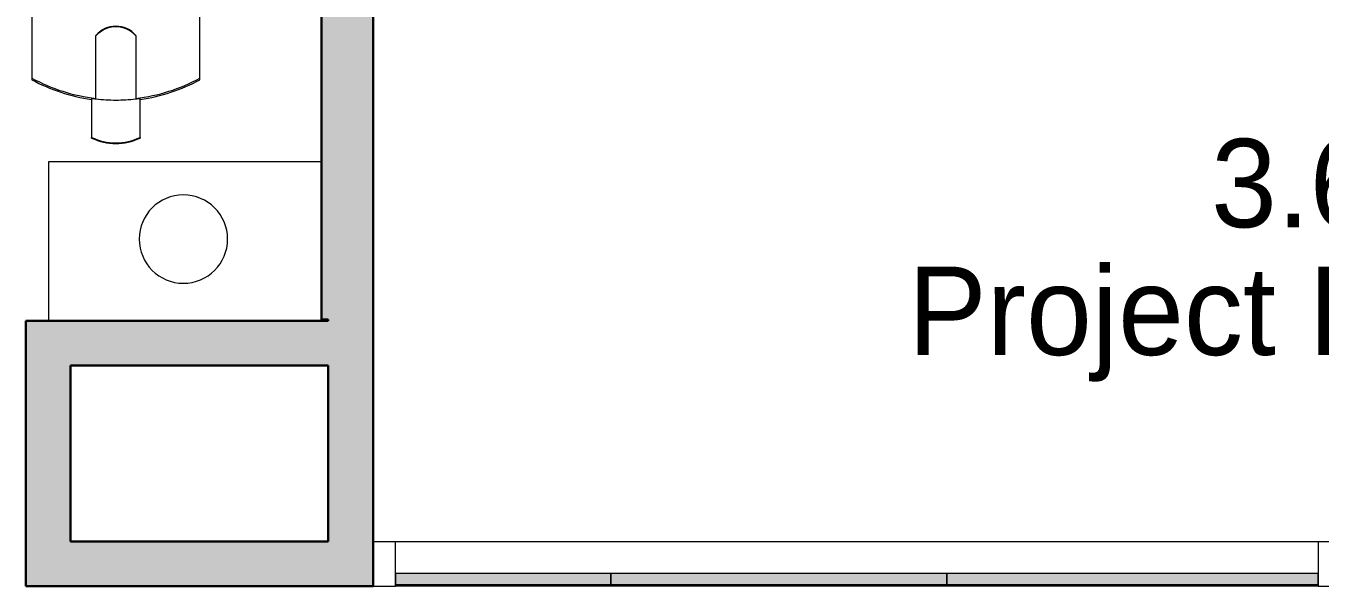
# Model space of a CAD drawing. Header units: millimetres. Extents: x 155927 to 317870, y -36033 to 97293.
# Drawn here: x 168600 to 171528, y 15108 to 16375 of the extents above; entities that cross this region are included whole.
import ezdxf

# ---------------------------------------------------------------- set-up
doc = ezdxf.new("R2010")
doc.units = ezdxf.units.MM
doc.header["$MEASUREMENT"] = 0
for name, color, linetype, lineweight in [('A-AREA-IDEN', 7, 'CONTINUOUS', 9), ('A-GLAZ-CURT', 7, 'CONTINUOUS', 9), ('A-GLAZ-CWMG', 7, 'CONTINUOUS', 9), ('A-WALL-PATT', 7, 'CONTINUOUS', 9), ('I-FURN', 8, 'CONTINUOUS', 9), ('I-WALL', 7, 'CONTINUOUS', 9)]:
    doc.layers.add(name, color=color, linetype=linetype, lineweight=lineweight)
doc.styles.add('Century Gothic', font='GOTHIC.TTF', dxfattribs={"height": 200})

msp = doc.modelspace()

# ---------------------------------------------------------------- hatches: boundary and pattern name
at = {"layer": 'A-GLAZ-CURT'}
for points in [[(169923.2, 15111.1), (169923.2, 15136.1), (169435.8, 15136.1), (169435.8, 15111.1), (169706.3, 15111.1)], [(170683.2, 15111.1), (170683.2, 15136.1), (169923.2, 15136.1), (169923.2, 15111.1)], [(171523.8, 15111.1), (171523.8, 15136.1), (170683.2, 15136.1), (170683.2, 15111.1), (170909.2, 15111.1)]]:
    msp.add_hatch(color=256, dxfattribs=at).paths.add_polyline_path(points, flags=0)
at = {"layer": 'A-WALL-PATT'}
for points in [[(169385.8, 15107.6), (169385.8, 21005.6), (169283.8, 21005.6), (169283.8, 15107.6)], [(169268.8, 15710.6), (169283.8, 15710.6), (169283.8, 20990.6), (169268.8, 20990.6), (169268.8, 15891.6)], [(168700.8, 15606.6), (169283.8, 15606.6), (169283.8, 15707.6), (168599.8, 15707.6), (168599.8, 15606.6)], [(168700.8, 15208.6), (168700.8, 15606.6), (168599.8, 15606.6), (168599.8, 15208.6)], [(169283.8, 15107.6), (169283.8, 15208.6), (168599.8, 15208.6), (168599.8, 15107.6)]]:
    msp.add_hatch(color=256, dxfattribs=at).paths.add_polyline_path(points, flags=0)

# ---------------------------------------------------------------- linework, layer by layer
at = {"layer": 'A-GLAZ-CURT', "lineweight": 20}
for p, q in [((169923.2, 15136.1), (169435.8, 15136.1)), ((169435.8, 15136.1), (169435.8, 15111.1)), ((169435.8, 15111.1), (169923.2, 15111.1)), ((169923.2, 15111.1), (169923.2, 15136.1)), ((170683.2, 15136.1), (169923.2, 15136.1)), ((169923.2, 15136.1), (169923.2, 15111.1)), ((169923.2, 15111.1), (170683.2, 15111.1)), ((170683.2, 15111.1), (170683.2, 15136.1)), ((171523.8, 15136.1), (170683.2, 15136.1)), ((170683.2, 15136.1), (170683.2, 15111.1)), ((170683.2, 15111.1), (171523.8, 15111.1)), ((171523.8, 15111.1), (171523.8, 15136.1))]:
    msp.add_line(p, q, dxfattribs=at)
at = {"layer": 'A-GLAZ-CWMG', "lineweight": 20}
for p, q in [((169435.8, 15207.6), (169385.8, 15207.6)), ((169385.8, 15207.6), (169385.8, 15107.6)), ((169435.8, 15107.6), (169435.8, 15207.6)), ((169385.8, 15107.6), (169435.8, 15107.6))]:
    msp.add_line(p, q, dxfattribs=at)
at = {"layer": 'A-GLAZ-CWMG'}
for p, q in [((169923.2, 15207.6), (169435.8, 15207.6)), ((170683.2, 15207.6), (169923.2, 15207.6)), ((171523.8, 15207.6), (170683.2, 15207.6)), ((169923.2, 15107.6), (169435.8, 15107.6)), ((170683.2, 15107.6), (169923.2, 15107.6)), ((171523.8, 15107.6), (170683.2, 15107.6))]:
    msp.add_line(p, q, dxfattribs=at)
at = {"layer": 'A-GLAZ-CWMG', "lineweight": 20, "extrusion": (0, 0, -1)}
for p, q in [((171573.8, 15207.6), (171523.8, 15207.6)), ((171523.8, 15207.6), (171523.8, 15107.6)), ((171523.8, 15107.6), (171573.8, 15107.6))]:
    msp.add_line(p, q, dxfattribs=at)
at = {"layer": 'I-FURN'}
for p, q in [((168613.4, 16441.3), (168613.4, 16256.7)), ((168993.4, 16256.7), (168993.4, 16441.3)), ((168758.4, 16211), (168758.4, 16353.3)), ((168848.4, 16353.3), (168848.4, 16211)), ((168613.4, 16256.7), (168613.4, 16253.1)), ((168993.4, 16253.1), (168993.4, 16256.7)), ((168748.4, 16211), (168748.4, 16122.8)), ((168758.4, 16209.7), (168758.4, 16211)), ((168848.4, 16211), (168848.4, 16209.7)), ((168858.4, 16122.8), (168858.4, 16211)), ((168748.4, 16121.2), (168748.4, 16122.8)), ((168858.4, 16122.8), (168858.4, 16121.2)), ((168651.2, 16067.7), (168651.2, 15707.6)), ((169268.8, 16067.7), (168651.2, 16067.7)), ((169281.2, 15707.6), (169281.2, 15710.6))]:
    msp.add_line(p, q, dxfattribs=at)
for start, end in [(90, 270), (270, 90)]:
    msp.add_arc((168956.2, 15892.6), 100, start, end, dxfattribs=at)
for centre, major_axis, start_param, end_param in [((168803.4, 16318.5), (57.7, 0), 0.675679, 2.465914), ((168803.4, 16317.2), (57.7, 0), 0.675679, 2.465914), ((168803.4, 16581.3), (386, 0), 4.197742, 4.595543), ((168803.4, 16577.7), (386, 0), 4.197742, 4.569201), ((168803.4, 16581.3), (386, 0), 4.829235, 5.227036), ((168803.4, 16577.7), (386, 0), 4.855577, 5.227036), ((168803.4, 16580), (386, 0), 4.569415, 4.595543), ((168803.4, 16580), (386, 0), 4.595543, 4.712389), ((168803.4, 16580), (386, 0), 4.595543, 4.829235), ((168803.4, 16580), (386, 0), 4.712389, 4.829235), ((168803.4, 16580), (386, 0), 4.829235, 4.855363), ((168803.4, 16232.3), (126.1, 0), 4.260873, 5.163905), ((168803.4, 16230.8), (126.1, 0), 4.260873, 5.163905)]:
    msp.add_ellipse(centre, major_axis=major_axis, ratio=0.965926, start_param=start_param, end_param=end_param, dxfattribs=at)
at = {"layer": 'I-WALL', "lineweight": 30}
for p, q in [((169385.8, 15107.6), (169385.8, 21005.6)), ((169268.8, 20990.6), (169268.8, 15710.6)), ((169283.8, 15707.6), (168599.8, 15707.6)), ((168599.8, 15707.6), (168599.8, 15606.6)), ((169268.8, 15710.6), (169283.8, 15710.6)), ((169283.8, 15710.6), (169283.8, 15707.6)), ((168599.8, 15606.6), (168599.8, 15208.6)), ((168700.8, 15208.6), (168700.8, 15606.6)), ((168700.8, 15606.6), (169283.8, 15606.6)), ((169283.8, 15606.6), (169283.8, 15208.6)), ((168599.8, 15208.6), (168599.8, 15107.6)), ((169283.8, 15208.6), (168700.8, 15208.6)), ((168599.8, 15107.6), (169283.8, 15107.6)), ((169283.8, 15107.6), (169385.8, 15107.6))]:
    msp.add_line(p, q, dxfattribs=at)

# ---------------------------------------------------------------- texts
at = {"layer": 'A-AREA-IDEN', "style": 'Century Gothic'}
for s, p in [('3.65', (171281.2, 15919.4)), ('Project Rm - 2', (170595.3, 15630.4))]:
    msp.add_text(s, height=200, dxfattribs=at).set_placement(p)

doc.saveas('drawing.dxf')
